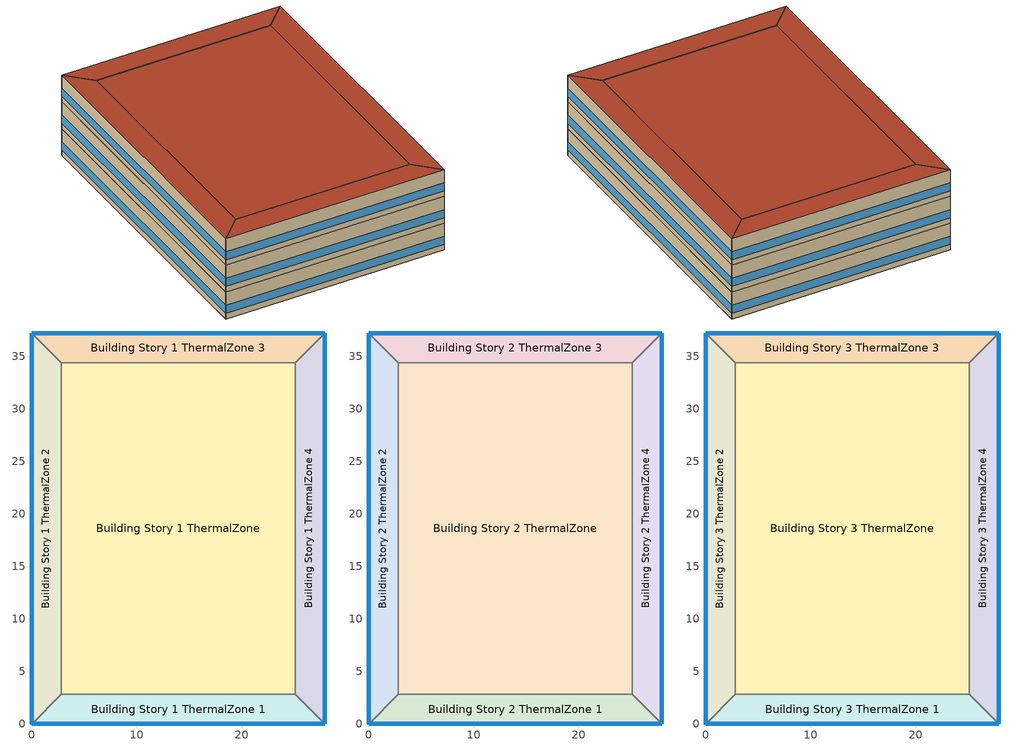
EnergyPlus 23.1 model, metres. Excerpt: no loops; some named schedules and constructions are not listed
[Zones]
Building Story 1 ThermalZone
 floor ground (Typical Insulated Carpeted 8in Slab Floor): 25.05,2.83 2.83,2.83 2.83,34.38 25.05,34.38 z0
 wall adiabatic (Typical Interior Wall): 2.83,2.83 25.05,2.83 25.05,34.38 2.83,34.38 2.83,2.83 z0:3.6
 ceiling adiabatic (Typical Interior Floor): 25.05,34.38 2.83,34.38 2.83,2.83 25.05,2.83 z3.6
Building Story 1 ThermalZone 1
 floor ground (Typical Insulated Carpeted 8in Slab Floor): 27.88,0 0,0 2.83,2.83 25.05,2.83 z0
 wall outside (Typical Insulated Steel Framed Exterior Wall R-20.41): 0,0 27.88,0 z0:3.6
 wall adiabatic (Typical Interior Wall): 27.88,0 25.05,2.83 2.83,2.83 0,0 z0:3.6
 window (U 0.48 SHGC 0.40 Dbl Ref-D Clr 6mm/13mm): 0.03,0 27.86,0 z0.76:1.84
 ceiling adiabatic (Typical Interior Ceiling): 25.05,2.83 2.83,2.83 0,0 27.88,0 z3.6
Building Story 1 ThermalZone 2
 floor ground (Typical Insulated Carpeted 8in Slab Floor): 0,0 0,37.21 2.83,34.38 2.83,2.83 z0
 wall outside (Typical Insulated Steel Framed Exterior Wall R-20.41): 0,37.21 0,0 z0:3.6
 wall adiabatic (Typical Interior Wall): 0,0 2.83,2.83 2.83,34.38 0,37.21 z0:3.6
 window (U 0.48 SHGC 0.40 Dbl Ref-D Clr 6mm/13mm): 0,37.18 0,0.03 z0.76:1.84
 ceiling adiabatic (Typical Interior Ceiling): 2.83,2.83 2.83,34.38 0,37.21 0,0 z3.6
Building Story 1 ThermalZone 3
 floor ground (Typical Insulated Carpeted 8in Slab Floor): 0,37.21 27.88,37.21 25.05,34.38 2.83,34.38 z0
 wall outside (Typical Insulated Steel Framed Exterior Wall R-20.41): 27.88,37.21 0,37.21 z0:3.6
 wall adiabatic (Typical Interior Wall): 0,37.21 2.83,34.38 25.05,34.38 27.88,37.21 z0:3.6
 window (U 0.48 SHGC 0.40 Dbl Ref-D Clr 6mm/13mm): 27.86,37.21 0.03,37.21 z0.76:1.84
 ceiling adiabatic (Typical Interior Ceiling): 2.83,34.38 25.05,34.38 27.88,37.21 0,37.21 z3.6
Building Story 1 ThermalZone 4
 floor ground (Typical Insulated Carpeted 8in Slab Floor): 27.88,37.21 27.88,0 25.05,2.83 25.05,34.38 z0
 wall outside (Typical Insulated Steel Framed Exterior Wall R-20.41): 27.88,0 27.88,37.21 z0:3.6
 wall adiabatic (Typical Interior Wall): 27.88,37.21 25.05,34.38 25.05,2.83 27.88,0 z0:3.6
 window (U 0.48 SHGC 0.40 Dbl Ref-D Clr 6mm/13mm): 27.88,0.03 27.88,37.18 z0.76:1.84
 ceiling adiabatic (Typical Interior Ceiling): 25.05,34.38 25.05,2.83 27.88,0 27.88,37.21 z3.6
Building Story 2 ThermalZone
 floor adiabatic (Typical Interior Floor): 25.05,2.83 2.83,2.83 2.83,34.38 25.05,34.38 z3.6
 wall adiabatic (Typical Interior Wall): 2.83,2.83 25.05,2.83 25.05,34.38 2.83,34.38 2.83,2.83 z3.6:7.2
 ceiling adiabatic (Typical Interior Ceiling): 25.05,34.38 2.83,34.38 2.83,2.83 25.05,2.83 z7.2
Building Story 2 ThermalZone 1
 floor adiabatic (Typical Interior Ceiling): 27.88,0 0,0 2.83,2.83 25.05,2.83 z3.6
 wall outside (Typical Insulated Steel Framed Exterior Wall R-20.41): 0,0 27.88,0 z3.6:7.2
 wall adiabatic (Typical Interior Wall): 27.88,0 25.05,2.83 2.83,2.83 0,0 z3.6:7.2
 window (U 0.48 SHGC 0.40 Dbl Ref-D Clr 6mm/13mm): 0.03,0 27.86,0 z4.36:5.44
 ceiling adiabatic (Typical Interior Ceiling): 25.05,2.83 2.83,2.83 0,0 27.88,0 z7.2
Building Story 2 ThermalZone 2
 floor adiabatic (Typical Interior Ceiling): 0,0 0,37.21 2.83,34.38 2.83,2.83 z3.6
 wall outside (Typical Insulated Steel Framed Exterior Wall R-20.41): 0,37.21 0,0 z3.6:7.2
 wall adiabatic (Typical Interior Wall): 0,0 2.83,2.83 2.83,34.38 0,37.21 z3.6:7.2
 window (U 0.48 SHGC 0.40 Dbl Ref-D Clr 6mm/13mm): 0,37.18 0,0.03 z4.36:5.44
 ceiling adiabatic (Typical Interior Ceiling): 2.83,2.83 2.83,34.38 0,37.21 0,0 z7.2
Building Story 2 ThermalZone 3
 floor adiabatic (Typical Interior Ceiling): 0,37.21 27.88,37.21 25.05,34.38 2.83,34.38 z3.6
 wall outside (Typical Insulated Steel Framed Exterior Wall R-20.41): 27.88,37.21 0,37.21 z3.6:7.2
 wall adiabatic (Typical Interior Wall): 0,37.21 2.83,34.38 25.05,34.38 27.88,37.21 z3.6:7.2
 window (U 0.48 SHGC 0.40 Dbl Ref-D Clr 6mm/13mm): 27.86,37.21 0.03,37.21 z4.36:5.44
 ceiling adiabatic (Typical Interior Ceiling): 2.83,34.38 25.05,34.38 27.88,37.21 0,37.21 z7.2
Building Story 2 ThermalZone 4
 floor adiabatic (Typical Interior Ceiling): 27.88,37.21 27.88,0 25.05,2.83 25.05,34.38 z3.6
 wall outside (Typical Insulated Steel Framed Exterior Wall R-20.41): 27.88,0 27.88,37.21 z3.6:7.2
 wall adiabatic (Typical Interior Wall): 27.88,37.21 25.05,34.38 25.05,2.83 27.88,0 z3.6:7.2
 window (U 0.48 SHGC 0.40 Dbl Ref-D Clr 6mm/13mm): 27.88,0.03 27.88,37.18 z4.36:5.44
 ceiling adiabatic (Typical Interior Ceiling): 25.05,34.38 25.05,2.83 27.88,0 27.88,37.21 z7.2
Building Story 3 ThermalZone
 floor adiabatic (Typical Interior Ceiling): 25.05,2.83 2.83,2.83 2.83,34.38 25.05,34.38 z7.2
 wall adiabatic (Typical Interior Wall): 2.83,2.83 25.05,2.83 25.05,34.38 2.83,34.38 2.83,2.83 z7.2:10.8
 roof outside (Typical IEAD Roof R-31.25): 25.05,34.38 2.83,34.38 2.83,2.83 25.05,2.83 z10.8
Building Story 3 ThermalZone 1
 floor adiabatic (Typical Interior Ceiling): 27.88,0 0,0 2.83,2.83 25.05,2.83 z7.2
 wall outside (Typical Insulated Steel Framed Exterior Wall R-20.41): 0,0 27.88,0 z7.2:10.8
 wall adiabatic (Typical Interior Wall): 27.88,0 25.05,2.83 2.83,2.83 0,0 z7.2:10.8
 window (U 0.48 SHGC 0.40 Dbl Ref-D Clr 6mm/13mm): 0.03,0 27.86,0 z7.96:9.04
 roof outside (Typical IEAD Roof R-31.25): 25.05,2.83 2.83,2.83 0,0 27.88,0 z10.8
Building Story 3 ThermalZone 2
 floor adiabatic (Typical Interior Ceiling): 0,0 0,37.21 2.83,34.38 2.83,2.83 z7.2
 wall outside (Typical Insulated Steel Framed Exterior Wall R-20.41): 0,37.21 0,0 z7.2:10.8
 wall adiabatic (Typical Interior Wall): 0,0 2.83,2.83 2.83,34.38 0,37.21 z7.2:10.8
 window (U 0.48 SHGC 0.40 Dbl Ref-D Clr 6mm/13mm): 0,37.18 0,0.03 z7.96:9.04
 roof outside (Typical IEAD Roof R-31.25): 2.83,2.83 2.83,34.38 0,37.21 0,0 z10.8
Building Story 3 ThermalZone 3
 floor adiabatic (Typical Interior Ceiling): 0,37.21 27.88,37.21 25.05,34.38 2.83,34.38 z7.2
 wall outside (Typical Insulated Steel Framed Exterior Wall R-20.41): 27.88,37.21 0,37.21 z7.2:10.8
 wall adiabatic (Typical Interior Wall): 0,37.21 2.83,34.38 25.05,34.38 27.88,37.21 z7.2:10.8
 window (U 0.48 SHGC 0.40 Dbl Ref-D Clr 6mm/13mm): 27.86,37.21 0.03,37.21 z7.96:9.04
 roof outside (Typical IEAD Roof R-31.25): 2.83,34.38 25.05,34.38 27.88,37.21 0,37.21 z10.8
Building Story 3 ThermalZone 4
 floor adiabatic (Typical Interior Ceiling): 27.88,37.21 27.88,0 25.05,2.83 25.05,34.38 z7.2
 wall outside (Typical Insulated Steel Framed Exterior Wall R-20.41): 27.88,0 27.88,37.21 z7.2:10.8
 wall adiabatic (Typical Interior Wall): 27.88,37.21 25.05,34.38 25.05,2.83 27.88,0 z7.2:10.8
 window (U 0.48 SHGC 0.40 Dbl Ref-D Clr 6mm/13mm): 27.88,0.03 27.88,37.18 z7.96:9.04
 roof outside (Typical IEAD Roof R-31.25): 25.05,34.38 25.05,2.83 27.88,0 27.88,37.21 z10.8
[Building]
bld_38: Terrain=City
[Site:Location]
Laramie General Brees Field_WY_USA: Latitude {deg}=41.3147; Longitude {deg}=-105.584; Time Zone {hr}=-7; Elevation {m}=2215
[Site:GroundTemperature:FCfactorMethod]
8.6, 2.8, -4.1, -8.8, -2.2, 0.3, 6.7, 10.1, 16.5, 20.6, 19.2, 14.7
[Site:WaterMainsTemperature]
Calculation Method=Correlation; Annual Average Outdoor Air Temperature {C}=8.96667; Maximum Difference In Monthly Average Outdoor Air Temperatures {deltaC}=26.2
[SizingPeriod:DesignDay] Day of Month=21; Dry-Bulb Temperature Range Modifier Type=DefaultMultipliers; Humidity Condition Type=Wetbulb; Barometric Pressure {Pa}=98769; Rain Indicator=No; Snow Indicator=No; Daylight Saving Time Indicator=No; Begin Environment Reset Mode=FullResetAtBeginEnvironment
Name | Month | Day Type | Maximum Dry-Bulb Temperature {C} | Daily Dry-Bulb Temperature Range {deltaC} | Wetbulb or DewPoint at Maximum Dry-Bulb {C} | Wind Speed {m/s} | Wind Direction {deg} | Solar Model Indicator | ASHRAE Clear Sky Optical Depth for Beam Irradiance (taub) | ASHRAE Clear Sky Optical Depth for Diffuse Irradiance (taud) | Sky Clearness
Buffalo Niagara Intl Ap Ann Clg .4% Condns DB=>MWB 1 | 7 | SummerDesignDay | 30.3 | 9.3 | 21.8 | 5.7 | 240 | ASHRAETau | 0.462 | 2.001
Buffalo Niagara Intl Ap Ann Clg .4% Condns WB=>MDB 1 | 7 | SummerDesignDay | 27.8 | 9.3 | 23.8 | 5.7 | 240 | ASHRAETau | 0.462 | 2.001
Buffalo Niagara Intl Ap Ann Htg 99.6% Condns DB 1 | 1 | WinterDesignDay | -16.3 | 0 | -16.3 | 5.1 | 270 | ASHRAEClearSky |  |  | 0
[Material] Thermal Absorptance=0.9; Solar Absorptance=0.7
Name | Roughness | Thickness {m} | Conductivity {W/m-K} | Density {kg/m3} | Specific Heat {J/kg-K} | Visible Absorptance
100mm Normalweight concrete floor | MediumRough | 0.1016 | 2.31045 | 2322 | 832.557 | 0.7
25mm Stucco | Smooth | 0.0254 | 0.72 | 1856 | 840 | 0.7
5/8 in. Gypsum Board | MediumSmooth | 0.0159 | 0.16 | 800 | 1090 | 0.7
8 in. Normalweight Concrete Floor | MediumRough | 0.2032 | 2.31 | 2322 | 832 | 0.7
G01 13mm gypsum board | Smooth | 0.0127 | 0.160031 | 800.001 | 1090.73 | 0.5
Metal Roof Surface | Smooth | 0.0008 | 45.28 | 7824 | 500 | 0.7
Roof Membrane | VeryRough | 0.0095 | 0.16 | 1121.29 | 1460 | 0.7
[Material:NoMass] Roughness=Smooth; Thermal Absorptance=0.9; Solar Absorptance=0.7
Name | Thermal Resistance {m2-K/W} | Visible Absorptance
CP02 CARPET PAD; Typical Carpet Pad | 0.21648 | 0.8
Typical Insulation R-18.23 | 3.21036 | 0.7
Typical Insulation R-30.13 | 5.30668 | 0.7
[WindowMaterial:Gas]
AIR 13MM: Gas Type=Air; Thickness {m}=0.0127
[WindowMaterial:Glazing] Optical Data Type=SpectralAverage; Thickness {m}=0.006; Infrared Transmittance at Normal Incidence=0; Front Side Infrared Hemispherical Emissivity=0.84; Conductivity {W/m-K}=0.9; Dirt Correction Factor for Solar and Visible Transmittance=1; Solar Diffusing=No
Name | Solar Transmittance at Normal Incidence | Front Side Solar Reflectance at Normal Incidence | Back Side Solar Reflectance at Normal Incidence | Visible Transmittance at Normal Incidence | Front Side Visible Reflectance at Normal Incidence | Back Side Visible Reflectance at Normal Incidence | Back Side Infrared Hemispherical Emissivity
CLEAR 6MM | 0.775 | 0.071 | 0.071 | 0.881 | 0.08 | 0.08 | 0.84
REF D CLEAR 6MM | 0.429 | 0.308 | 0.379 | 0.334 | 0.453 | 0.505 | 0.82
[Construction]
Typical IEAD Roof R-31.25: Roof Membrane, Typical Insulation R-30.13, Metal Roof Surface
Typical Insulated Carpeted 8in Slab Floor: 8 in. Normalweight Concrete Floor, Typical Carpet Pad
Typical Insulated Steel Framed Exterior Wall R-20.41: 25mm Stucco, 5/8 in. Gypsum Board, Typical Insulation R-18.23, 5/8 in. Gypsum Board
Typical Interior Ceiling: CP02 CARPET PAD, 100mm Normalweight concrete floor
Typical Interior Floor: 100mm Normalweight concrete floor, CP02 CARPET PAD
Typical Interior Wall: G01 13mm gypsum board, G01 13mm gypsum board
U 0.48 SHGC 0.40 Dbl Ref-D Clr 6mm/13mm: REF D CLEAR 6MM, AIR 13MM, CLEAR 6MM
[SurfaceProperty:SurroundingSurfaces] Surrounding Surface 1=SurroundingSurface1; Surrounding Surface 1 View Factor=0.5
Name | Surrounding Surface 1 Temperature Schedule
SrdSurfs:Surface 56 | Srf-Surface 56-Tmp
SrdSurfs:Surface 44 | Srf-Surface 44-Tmp
SrdSurfs:Surface 50 | Srf-Surface 50-Tmp
SrdSurfs:Surface 38 | Srf-Surface 38-Tmp
[SurfaceProperty:LocalEnvironment]
Name | Exterior Surface | Surrounding Surfaces Object
LocEnv:Surface 44 | Surface 44 | SrdSurfs:Surface 56
LocEnv:Surface 56 | Surface 56 | SrdSurfs:Surface 44
LocEnv:Surface 50 | Surface 50 | SrdSurfs:Surface 38
LocEnv:Surface 38 | Surface 38 | SrdSurfs:Surface 50
[Zone] Part of Total Floor Area=Yes
Name | Multiplier
Building Story 1 ThermalZone; Building Story 1 ThermalZone 1; Building Story 1 ThermalZone 2; Building Story 1 ThermalZone 3; Building Story 1 ThermalZone 4; Building Story 3 ThermalZone; Building Story 3 ThermalZone 1; Building Story 3 ThermalZone 2; Building Story 3 ThermalZone 3; Building Story 3 ThermalZone 4 | 1
Building Story 2 ThermalZone; Building Story 2 ThermalZone 1; Building Story 2 ThermalZone 2; Building Story 2 ThermalZone 3; Building Story 2 ThermalZone 4 | 28
[Space]
Name | Zone | Space Type
Building Story 1 Space | Building Story 1 ThermalZone | Story Ground Blended Space Type
Building Story 1 Space 1 | Building Story 1 ThermalZone 1 | Story Ground Blended Space Type
Building Story 1 Space 2 | Building Story 1 ThermalZone 2 | Story Ground Blended Space Type
Building Story 1 Space 3 | Building Story 1 ThermalZone 3 | Story Ground Blended Space Type
Building Story 1 Space 4 | Building Story 1 ThermalZone 4 | Story Ground Blended Space Type
Building Story 2 Space | Building Story 2 ThermalZone | Story Mid Blended Space Type
Building Story 2 Space 1 | Building Story 2 ThermalZone 1 | Story Mid Blended Space Type
Building Story 2 Space 2 | Building Story 2 ThermalZone 2 | Story Mid Blended Space Type
Building Story 2 Space 3 | Building Story 2 ThermalZone 3 | Story Mid Blended Space Type
Building Story 2 Space 4 | Building Story 2 ThermalZone 4 | Story Mid Blended Space Type
Building Story 3 Space | Building Story 3 ThermalZone | Story Top Blended Space Type
Building Story 3 Space 1 | Building Story 3 ThermalZone 1 | Story Top Blended Space Type
Building Story 3 Space 2 | Building Story 3 ThermalZone 2 | Story Top Blended Space Type
Building Story 3 Space 3 | Building Story 3 ThermalZone 3 | Story Top Blended Space Type
Building Story 3 Space 4 | Building Story 3 ThermalZone 4 | Story Top Blended Space Type
[InternalMass]
Name | Construction | Zone or ZoneList | Space or SpaceList | Surface Area {m2}
Building Story 1 Space Office OfficeLarge Data Center A  - Story Ground Mass; Building Story 1 Space Office OfficeLarge Data Center C  - Story Ground Mass | InteriorFurnishings 1 | Building Story 1 ThermalZone | Building Story 1 Space | 2.97135
Building Story 1 Space 1 Office OfficeLarge Data Center A  - Story Ground Mass; Building Story 1 Space 1 Office OfficeLarge Data Center C  - Story Ground Mass | InteriorFurnishings 1 | Building Story 1 ThermalZone 1 | Building Story 1 Space 1 | 0.300294
Building Story 1 Space 2 Office OfficeLarge Data Center A  - Story Ground Mass; Building Story 1 Space 2 Office OfficeLarge Data Center C  - Story Ground Mass | InteriorFurnishings 1 | Building Story 1 ThermalZone 2 | Building Story 1 Space 2 | 0.41202
Building Story 1 Space 3 Office OfficeLarge Data Center A  - Story Ground Mass; Building Story 1 Space 3 Office OfficeLarge Data Center C  - Story Ground Mass | InteriorFurnishings 1 | Building Story 1 ThermalZone 3 | Building Story 1 Space 3 | 0.300293
Building Story 1 Space 4 Office OfficeLarge Data Center A  - Story Ground Mass; Building Story 1 Space 4 Office OfficeLarge Data Center C  - Story Ground Mass | InteriorFurnishings 1 | Building Story 1 ThermalZone 4 | Building Story 1 Space 4 | 0.41202
Building Story 1 Space Office OfficeLarge Data Center B  - Story Ground Mass | InteriorFurnishings 1 | Building Story 1 ThermalZone | Building Story 1 Space | 9.87646
Building Story 1 Space 1 Office OfficeLarge Data Center B  - Story Ground Mass | InteriorFurnishings 1 | Building Story 1 ThermalZone 1 | Building Story 1 Space 1 | 0.998146
Building Story 1 Space 2 Office OfficeLarge Data Center B  - Story Ground Mass | InteriorFurnishings 1 | Building Story 1 ThermalZone 2 | Building Story 1 Space 2 | 1.36951
Building Story 1 Space 3 Office OfficeLarge Data Center B  - Story Ground Mass | InteriorFurnishings 1 | Building Story 1 ThermalZone 3 | Building Story 1 Space 3 | 0.998142
Building Story 1 Space 4 Office OfficeLarge Data Center B  - Story Ground Mass | InteriorFurnishings 1 | Building Story 1 ThermalZone 4 | Building Story 1 Space 4 | 1.36951
Building Story 1 Space Office OfficeLarge Main Data Center A  - Story Ground Mass; Building Story 1 Space Office OfficeLarge Main Data Center C  - Story Ground Mass | InteriorFurnishings 1 | Building Story 1 ThermalZone | Building Story 1 Space | 5.34211
Building Story 1 Space 1 Office OfficeLarge Main Data Center A  - Story Ground Mass; Building Story 1 Space 1 Office OfficeLarge Main Data Center C  - Story Ground Mass | InteriorFurnishings 1 | Building Story 1 ThermalZone 1 | Building Story 1 Space 1 | 0.539891
Building Story 1 Space 2 Office OfficeLarge Main Data Center A  - Story Ground Mass; Building Story 1 Space 2 Office OfficeLarge Main Data Center C  - Story Ground Mass | InteriorFurnishings 1 | Building Story 1 ThermalZone 2 | Building Story 1 Space 2 | 0.74076
Building Story 1 Space 3 Office OfficeLarge Main Data Center A  - Story Ground Mass; Building Story 1 Space 3 Office OfficeLarge Main Data Center C  - Story Ground Mass | InteriorFurnishings 1 | Building Story 1 ThermalZone 3 | Building Story 1 Space 3 | 0.539889
Building Story 1 Space 4 Office OfficeLarge Main Data Center A  - Story Ground Mass; Building Story 1 Space 4 Office OfficeLarge Main Data Center C  - Story Ground Mass | InteriorFurnishings 1 | Building Story 1 ThermalZone 4 | Building Story 1 Space 4 | 0.74076
Building Story 1 Space Office OfficeLarge Main Data Center B  - Story Ground Mass | InteriorFurnishings 1 | Building Story 1 ThermalZone | Building Story 1 Space | 17.7566
Building Story 1 Space 1 Office OfficeLarge Main Data Center B  - Story Ground Mass | InteriorFurnishings 1 | Building Story 1 ThermalZone 1 | Building Story 1 Space 1 | 1.79454
Building Story 1 Space 2 Office OfficeLarge Main Data Center B  - Story Ground Mass | InteriorFurnishings 1 | Building Story 1 ThermalZone 2 | Building Story 1 Space 2 | 2.46221
Building Story 1 Space 3 Office OfficeLarge Main Data Center B  - Story Ground Mass | InteriorFurnishings 1 | Building Story 1 ThermalZone 3 | Building Story 1 Space 3 | 1.79453
Building Story 1 Space 4 Office OfficeLarge Main Data Center B  - Story Ground Mass | InteriorFurnishings 1 | Building Story 1 ThermalZone 4 | Building Story 1 Space 4 | 2.46221
Building Story 1 Space SecondarySchool Auditorium A  - Story Ground Mass; Building Story 1 Space SecondarySchool Auditorium C  - Story Ground Mass | InteriorFurnishings 1 | Building Story 1 ThermalZone | Building Story 1 Space | 23.8973
Building Story 1 Space 1 SecondarySchool Auditorium A  - Story Ground Mass; Building Story 1 Space 1 SecondarySchool Auditorium C  - Story Ground Mass | InteriorFurnishings 1 | Building Story 1 ThermalZone 1 | Building Story 1 Space 1 | 2.41513
Building Story 1 Space 2 SecondarySchool Auditorium A  - Story Ground Mass; Building Story 1 Space 2 SecondarySchool Auditorium C  - Story Ground Mass | InteriorFurnishings 1 | Building Story 1 ThermalZone 2 | Building Story 1 Space 2 | 3.3137
Building Story 1 Space 3 SecondarySchool Auditorium A  - Story Ground Mass; Building Story 1 Space 3 SecondarySchool Auditorium C  - Story Ground Mass | InteriorFurnishings 1 | Building Story 1 ThermalZone 3 | Building Story 1 Space 3 | 2.41512
Building Story 1 Space 4 SecondarySchool Auditorium A  - Story Ground Mass; Building Story 1 Space 4 SecondarySchool Auditorium C  - Story Ground Mass | InteriorFurnishings 1 | Building Story 1 ThermalZone 4 | Building Story 1 Space 4 | 3.3137
Building Story 1 Space SecondarySchool Auditorium B  - Story Ground Mass | InteriorFurnishings 1 | Building Story 1 ThermalZone | Building Story 1 Space | 79.4319
Building Story 1 Space 1 SecondarySchool Auditorium B  - Story Ground Mass | InteriorFurnishings 1 | Building Story 1 ThermalZone 1 | Building Story 1 Space 1 | 8.02764
Building Story 1 Space 2 SecondarySchool Auditorium B  - Story Ground Mass | InteriorFurnishings 1 | Building Story 1 ThermalZone 2 | Building Story 1 Space 2 | 11.0144
Building Story 1 Space 3 SecondarySchool Auditorium B  - Story Ground Mass | InteriorFurnishings 1 | Building Story 1 ThermalZone 3 | Building Story 1 Space 3 | 8.02761
Building Story 1 Space 4 SecondarySchool Auditorium B  - Story Ground Mass | InteriorFurnishings 1 | Building Story 1 ThermalZone 4 | Building Story 1 Space 4 | 11.0144
Building Story 1 Space SecondarySchool Cafeteria A  - Story Ground Mass; Building Story 1 Space SecondarySchool Cafeteria C  - Story Ground Mass | InteriorFurnishings 1 | Building Story 1 ThermalZone | Building Story 1 Space | 15.1255
Building Story 1 Space 1 SecondarySchool Cafeteria A  - Story Ground Mass; Building Story 1 Space 1 SecondarySchool Cafeteria C  - Story Ground Mass | InteriorFurnishings 1 | Building Story 1 ThermalZone 1 | Building Story 1 Space 1 | 1.52863
Building Story 1 Space 2 SecondarySchool Cafeteria A  - Story Ground Mass; Building Story 1 Space 2 SecondarySchool Cafeteria C  - Story Ground Mass | InteriorFurnishings 1 | Building Story 1 ThermalZone 2 | Building Story 1 Space 2 | 2.09736
Building Story 1 Space 3 SecondarySchool Cafeteria A  - Story Ground Mass; Building Story 1 Space 3 SecondarySchool Cafeteria C  - Story Ground Mass | InteriorFurnishings 1 | Building Story 1 ThermalZone 3 | Building Story 1 Space 3 | 1.52862
Building Story 1 Space 4 SecondarySchool Cafeteria A  - Story Ground Mass; Building Story 1 Space 4 SecondarySchool Cafeteria C  - Story Ground Mass | InteriorFurnishings 1 | Building Story 1 ThermalZone 4 | Building Story 1 Space 4 | 2.09736
Building Story 1 Space SecondarySchool Cafeteria B  - Story Ground Mass | InteriorFurnishings 1 | Building Story 1 ThermalZone | Building Story 1 Space | 50.2754
Building Story 1 Space 1 SecondarySchool Cafeteria B  - Story Ground Mass | InteriorFurnishings 1 | Building Story 1 ThermalZone 1 | Building Story 1 Space 1 | 5.08099
Building Story 1 Space 2 SecondarySchool Cafeteria B  - Story Ground Mass | InteriorFurnishings 1 | Building Story 1 ThermalZone 2 | Building Story 1 Space 2 | 6.97139
Building Story 1 Space 3 SecondarySchool Cafeteria B  - Story Ground Mass | InteriorFurnishings 1 | Building Story 1 ThermalZone 3 | Building Story 1 Space 3 | 5.08097
Building Story 1 Space 4 SecondarySchool Cafeteria B  - Story Ground Mass | InteriorFurnishings 1 | Building Story 1 ThermalZone 4 | Building Story 1 Space 4 | 6.97139
Building Story 1 Space SecondarySchool Classroom A  - Story Ground Mass; Building Story 1 Space SecondarySchool Classroom C  - Story Ground Mass | InteriorFurnishings 1 | Building Story 1 ThermalZone | Building Story 1 Space | 41.8412
Building Story 1 Space 1 SecondarySchool Classroom A  - Story Ground Mass; Building Story 1 Space 1 SecondarySchool Classroom C  - Story Ground Mass | InteriorFurnishings 1 | Building Story 1 ThermalZone 1 | Building Story 1 Space 1 | 4.2286
Building Story 1 Space 2 SecondarySchool Classroom A  - Story Ground Mass; Building Story 1 Space 2 SecondarySchool Classroom C  - Story Ground Mass | InteriorFurnishings 1 | Building Story 1 ThermalZone 2 | Building Story 1 Space 2 | 5.80187
Building Story 1 Space 3 SecondarySchool Classroom A  - Story Ground Mass; Building Story 1 Space 3 SecondarySchool Classroom C  - Story Ground Mass | InteriorFurnishings 1 | Building Story 1 ThermalZone 3 | Building Story 1 Space 3 | 4.22858
Building Story 1 Space 4 SecondarySchool Classroom A  - Story Ground Mass; Building Story 1 Space 4 SecondarySchool Classroom C  - Story Ground Mass | InteriorFurnishings 1 | Building Story 1 ThermalZone 4 | Building Story 1 Space 4 | 5.80187
Building Story 1 Space SecondarySchool ComputerRoom A  - Story Ground Mass; Building Story 1 Space SecondarySchool ComputerRoom C  - Story Ground Mass | InteriorFurnishings 1 | Building Story 1 ThermalZone | Building Story 1 Space | 23.0912
Building Story 1 Space 1 SecondarySchool ComputerRoom A  - Story Ground Mass; Building Story 1 Space 1 SecondarySchool ComputerRoom C  - Story Ground Mass | InteriorFurnishings 1 | Building Story 1 ThermalZone 1 | Building Story 1 Space 1 | 2.33367
Building Story 1 Space 2 SecondarySchool ComputerRoom A  - Story Ground Mass; Building Story 1 Space 2 SecondarySchool ComputerRoom C  - Story Ground Mass | InteriorFurnishings 1 | Building Story 1 ThermalZone 2 | Building Story 1 Space 2 | 3.20192
Building Story 1 Space 3 SecondarySchool ComputerRoom A  - Story Ground Mass; Building Story 1 Space 3 SecondarySchool ComputerRoom C  - Story Ground Mass | InteriorFurnishings 1 | Building Story 1 ThermalZone 3 | Building Story 1 Space 3 | 2.33366
Building Story 1 Space 4 SecondarySchool ComputerRoom A  - Story Ground Mass; Building Story 1 Space 4 SecondarySchool ComputerRoom C  - Story Ground Mass | InteriorFurnishings 1 | Building Story 1 ThermalZone 4 | Building Story 1 Space 4 | 3.20192
Building Story 1 Space SecondarySchool ComputerRoom B  - Story Ground Mass | InteriorFurnishings 1 | Building Story 1 ThermalZone | Building Story 1 Space | 76.7527
Building Story 1 Space 1 SecondarySchool ComputerRoom B  - Story Ground Mass | InteriorFurnishings 1 | Building Story 1 ThermalZone 1 | Building Story 1 Space 1 | 7.75687
Building Story 1 Space 2 SecondarySchool ComputerRoom B  - Story Ground Mass | InteriorFurnishings 1 | Building Story 1 ThermalZone 2 | Building Story 1 Space 2 | 10.6429
Building Story 1 Space 3 SecondarySchool ComputerRoom B  - Story Ground Mass | InteriorFurnishings 1 | Building Story 1 ThermalZone 3 | Building Story 1 Space 3 | 7.75684
Building Story 1 Space 4 SecondarySchool ComputerRoom B  - Story Ground Mass | InteriorFurnishings 1 | Building Story 1 ThermalZone 4 | Building Story 1 Space 4 | 10.6429
Building Story 1 Space SecondarySchool Corridor B  - Story Ground Mass | InteriorFurnishings 1 | Building Story 1 ThermalZone | Building Story 1 Space | 58.9987
Building Story 1 Space 1 SecondarySchool Corridor B  - Story Ground Mass | InteriorFurnishings 1 | Building Story 1 ThermalZone 1 | Building Story 1 Space 1 | 5.96259
Building Story 1 Space 2 SecondarySchool Corridor B  - Story Ground Mass | InteriorFurnishings 1 | Building Story 1 ThermalZone 2 | Building Story 1 Space 2 | 8.181
Building Story 1 Space 3 SecondarySchool Corridor B  - Story Ground Mass | InteriorFurnishings 1 | Building Story 1 ThermalZone 3 | Building Story 1 Space 3 | 5.96257
Building Story 1 Space 4 SecondarySchool Corridor B  - Story Ground Mass | InteriorFurnishings 1 | Building Story 1 ThermalZone 4 | Building Story 1 Space 4 | 8.181
Building Story 1 Space SecondarySchool Gym A  - Story Ground Mass; Building Story 1 Space SecondarySchool Gym C  - Story Ground Mass | InteriorFurnishings 1 | Building Story 1 ThermalZone | Building Story 1 Space | 45.0598
Building Story 1 Space 1 SecondarySchool Gym A  - Story Ground Mass; Building Story 1 Space 1 SecondarySchool Gym C  - Story Ground Mass | InteriorFurnishings 1 | Building Story 1 ThermalZone 1 | Building Story 1 Space 1 | 4.55389
Building Story 1 Space 2 SecondarySchool Gym A  - Story Ground Mass; Building Story 1 Space 2 SecondarySchool Gym C  - Story Ground Mass | InteriorFurnishings 1 | Building Story 1 ThermalZone 2 | Building Story 1 Space 2 | 6.24818
Building Story 1 Space 3 SecondarySchool Gym A  - Story Ground Mass; Building Story 1 Space 3 SecondarySchool Gym C  - Story Ground Mass | InteriorFurnishings 1 | Building Story 1 ThermalZone 3 | Building Story 1 Space 3 | 4.55387
Building Story 1 Space 4 SecondarySchool Gym A  - Story Ground Mass; Building Story 1 Space 4 SecondarySchool Gym C  - Story Ground Mass | InteriorFurnishings 1 | Building Story 1 ThermalZone 4 | Building Story 1 Space 4 | 6.24818
Building Story 1 Space SecondarySchool Gym A end_a - Story Ground Mass; Building Story 1 Space SecondarySchool Gym C end_a - Story Ground Mass | InteriorFurnishings 1 | Building Story 1 ThermalZone | Building Story 1 Space | 32.9856
Building Story 1 Space 1 SecondarySchool Gym A end_a - Story Ground Mass; Building Story 1 Space 1 SecondarySchool Gym C end_a - Story Ground Mass | InteriorFurnishings 1 | Building Story 1 ThermalZone 1 | Building Story 1 Space 1 | 3.33363
Building Story 1 Space 2 SecondarySchool Gym A end_a - Story Ground Mass; Building Story 1 Space 2 SecondarySchool Gym C end_a - Story Ground Mass | InteriorFurnishings 1 | Building Story 1 ThermalZone 2 | Building Story 1 Space 2 | 4.57393
Building Story 1 Space 3 SecondarySchool Gym A end_a - Story Ground Mass; Building Story 1 Space 3 SecondarySchool Gym C end_a - Story Ground Mass | InteriorFurnishings 1 | Building Story 1 ThermalZone 3 | Building Story 1 Space 3 | 3.33362
Building Story 1 Space 4 SecondarySchool Gym A end_a - Story Ground Mass; Building Story 1 Space 4 SecondarySchool Gym C end_a - Story Ground Mass | InteriorFurnishings 1 | Building Story 1 ThermalZone 4 | Building Story 1 Space 4 | 4.57393
Building Story 1 Space SecondarySchool Gym B  - Story Ground Mass | InteriorFurnishings 1 | Building Story 1 ThermalZone | Building Story 1 Space | 149.774
Building Story 1 Space 1 SecondarySchool Gym B  - Story Ground Mass | InteriorFurnishings 1 | Building Story 1 ThermalZone 1 | Building Story 1 Space 1 | 15.1366
Building Story 1 Space 2 SecondarySchool Gym B  - Story Ground Mass | InteriorFurnishings 1 | Building Story 1 ThermalZone 2 | Building Story 1 Space 2 | 20.7683
Building Story 1 Space 3 SecondarySchool Gym B  - Story Ground Mass | InteriorFurnishings 1 | Building Story 1 ThermalZone 3 | Building Story 1 Space 3 | 15.1366
Building Story 1 Space 4 SecondarySchool Gym B  - Story Ground Mass | InteriorFurnishings 1 | Building Story 1 ThermalZone 4 | Building Story 1 Space 4 | 20.7683
Building Story 1 Space SecondarySchool Gym B end_a - Story Ground Mass | InteriorFurnishings 1 | Building Story 1 ThermalZone | Building Story 1 Space | 109.641
Building Story 1 Space 1 SecondarySchool Gym B end_a - Story Ground Mass | InteriorFurnishings 1 | Building Story 1 ThermalZone 1 | Building Story 1 Space 1 | 11.0806
Building Story 1 Space 2 SecondarySchool Gym B end_a - Story Ground Mass | InteriorFurnishings 1 | Building Story 1 ThermalZone 2 | Building Story 1 Space 2 | 15.2032
Building Story 1 Space 3 SecondarySchool Gym B end_a - Story Ground Mass | InteriorFurnishings 1 | Building Story 1 ThermalZone 3 | Building Story 1 Space 3 | 11.0806
Building Story 1 Space 4 SecondarySchool Gym B end_a - Story Ground Mass | InteriorFurnishings 1 | Building Story 1 ThermalZone 4 | Building Story 1 Space 4 | 15.2032
Building Story 1 Space SecondarySchool Kitchen A  - Story Ground Mass; Building Story 1 Space SecondarySchool Kitchen C  - Story Ground Mass | InteriorFurnishings 1 | Building Story 1 ThermalZone | Building Story 1 Space | 5.21567
Building Story 1 Space 1 SecondarySchool Kitchen A  - Story Ground Mass; Building Story 1 Space 1 SecondarySchool Kitchen C  - Story Ground Mass | InteriorFurnishings 1 | Building Story 1 ThermalZone 1 | Building Story 1 Space 1 | 0.527112
Building Story 1 Space 2 SecondarySchool Kitchen A  - Story Ground Mass; Building Story 1 Space 2 SecondarySchool Kitchen C  - Story Ground Mass | InteriorFurnishings 1 | Building Story 1 ThermalZone 2 | Building Story 1 Space 2 | 0.723227
Building Story 1 Space 3 SecondarySchool Kitchen A  - Story Ground Mass; Building Story 1 Space 3 SecondarySchool Kitchen C  - Story Ground Mass | InteriorFurnishings 1 | Building Story 1 ThermalZone 3 | Building Story 1 Space 3 | 0.52711
Building Story 1 Space 4 SecondarySchool Kitchen A  - Story Ground Mass; Building Story 1 Space 4 SecondarySchool Kitchen C  - Story Ground Mass | InteriorFurnishings 1 | Building Story 1 ThermalZone 4 | Building Story 1 Space 4 | 0.723227
Building Story 1 Space SecondarySchool Kitchen B  - Story Ground Mass | InteriorFurnishings 1 | Building Story 1 ThermalZone | Building Story 1 Space | 17.3363
Building Story 1 Space 1 SecondarySchool Kitchen B  - Story Ground Mass | InteriorFurnishings 1 | Building Story 1 ThermalZone 1 | Building Story 1 Space 1 | 1.75206
Building Story 1 Space 2 SecondarySchool Kitchen B  - Story Ground Mass | InteriorFurnishings 1 | Building Story 1 ThermalZone 2 | Building Story 1 Space 2 | 2.40393
Building Story 1 Space 3 SecondarySchool Kitchen B  - Story Ground Mass | InteriorFurnishings 1 | Building Story 1 ThermalZone 3 | Building Story 1 Space 3 | 1.75206
Building Story 1 Space 4 SecondarySchool Kitchen B  - Story Ground Mass | InteriorFurnishings 1 | Building Story 1 ThermalZone 4 | Building Story 1 Space 4 | 2.40393
Building Story 1 Space SecondarySchool Library A  - Story Ground Mass; Building Story 1 Space SecondarySchool Library C  - Story Ground Mass | InteriorFurnishings 1 | Building Story 1 ThermalZone | Building Story 1 Space | 20.3411
Building Story 1 Space 1 SecondarySchool Library A  - Story Ground Mass; Building Story 1 Space 1 SecondarySchool Library C  - Story Ground Mass | InteriorFurnishings 1 | Building Story 1 ThermalZone 1 | Building Story 1 Space 1 | 2.05574
Building Story 1 Space 2 SecondarySchool Library A  - Story Ground Mass; Building Story 1 Space 2 SecondarySchool Library C  - Story Ground Mass | InteriorFurnishings 1 | Building Story 1 ThermalZone 2 | Building Story 1 Space 2 | 2.82059
Building Story 1 Space 3 SecondarySchool Library A  - Story Ground Mass; Building Story 1 Space 3 SecondarySchool Library C  - Story Ground Mass | InteriorFurnishings 1 | Building Story 1 ThermalZone 3 | Building Story 1 Space 3 | 2.05573
Building Story 1 Space 4 SecondarySchool Library A  - Story Ground Mass; Building Story 1 Space 4 SecondarySchool Library C  - Story Ground Mass | InteriorFurnishings 1 | Building Story 1 ThermalZone 4 | Building Story 1 Space 4 | 2.82059
Building Story 1 Space SecondarySchool Library B  - Story Ground Mass | InteriorFurnishings 1 | Building Story 1 ThermalZone | Building Story 1 Space | 67.6117
Building Story 1 Space 1 SecondarySchool Library B  - Story Ground Mass | InteriorFurnishings 1 | Building Story 1 ThermalZone 1 | Building Story 1 Space 1 | 6.83305
Building Story 1 Space 2 SecondarySchool Library B  - Story Ground Mass | InteriorFurnishings 1 | Building Story 1 ThermalZone 2 | Building Story 1 Space 2 | 9.37532
Building Story 1 Space 3 SecondarySchool Library B  - Story Ground Mass | InteriorFurnishings 1 | Building Story 1 ThermalZone 3 | Building Story 1 Space 3 | 6.83303
Building Story 1 Space 4 SecondarySchool Library B  - Story Ground Mass | InteriorFurnishings 1 | Building Story 1 ThermalZone 4 | Building Story 1 Space 4 | 9.37532
Building Story 1 Space SecondarySchool Lobby A  - Story Ground Mass; Building Story 1 Space SecondarySchool Lobby C  - Story Ground Mass; Building Story 1 Space SecondarySchool Restroom A  - Story Ground Mass; Building Story 1 Space SecondarySchool Restroom C  - Story Ground Mass | InteriorFurnishings 1 | Building Story 1 ThermalZone | Building Story 1 Space | 10.1469
Building Story 1 Space 1 SecondarySchool Lobby A  - Story Ground Mass; Building Story 1 Space 1 SecondarySchool Lobby C  - Story Ground Mass; Building Story 1 Space 1 SecondarySchool Restroom A  - Story Ground Mass; Building Story 1 Space 1 SecondarySchool Restroom C  - Story Ground Mass | InteriorFurnishings 1 | Building Story 1 ThermalZone 1 | Building Story 1 Space 1 | 1.02547
Building Story 1 Space 2 SecondarySchool Lobby A  - Story Ground Mass; Building Story 1 Space 2 SecondarySchool Lobby C  - Story Ground Mass; Building Story 1 Space 2 SecondarySchool Restroom A  - Story Ground Mass; Building Story 1 Space 2 SecondarySchool Restroom C  - Story Ground Mass | InteriorFurnishings 1 | Building Story 1 ThermalZone 2 | Building Story 1 Space 2 | 1.40701
Building Story 1 Space 3 SecondarySchool Lobby A  - Story Ground Mass; Building Story 1 Space 3 SecondarySchool Lobby C  - Story Ground Mass; Building Story 1 Space 3 SecondarySchool Restroom A  - Story Ground Mass; Building Story 1 Space 3 SecondarySchool Restroom C  - Story Ground Mass | InteriorFurnishings 1 | Building Story 1 ThermalZone 3 | Building Story 1 Space 3 | 1.02547
Building Story 1 Space 4 SecondarySchool Lobby A  - Story Ground Mass; Building Story 1 Space 4 SecondarySchool Lobby C  - Story Ground Mass; Building Story 1 Space 4 SecondarySchool Restroom A  - Story Ground Mass; Building Story 1 Space 4 SecondarySchool Restroom C  - Story Ground Mass | InteriorFurnishings 1 | Building Story 1 ThermalZone 4 | Building Story 1 Space 4 | 1.40701
Building Story 1 Space SecondarySchool Lobby B  - Story Ground Mass; Building Story 1 Space SecondarySchool Restroom B  - Story Ground Mass | InteriorFurnishings 1 | Building Story 1 ThermalZone | Building Story 1 Space | 33.727
Building Story 1 Space 1 SecondarySchool Lobby B  - Story Ground Mass; Building Story 1 Space 1 SecondarySchool Restroom B  - Story Ground Mass | InteriorFurnishings 1 | Building Story 1 ThermalZone 1 | Building Story 1 Space 1 | 3.40856
Building Story 1 Space 2 SecondarySchool Lobby B  - Story Ground Mass; Building Story 1 Space 2 SecondarySchool Restroom B  - Story Ground Mass | InteriorFurnishings 1 | Building Story 1 ThermalZone 2 | Building Story 1 Space 2 | 4.67674
Building Story 1 Space 3 SecondarySchool Lobby B  - Story Ground Mass; Building Story 1 Space 3 SecondarySchool Restroom B  - Story Ground Mass | InteriorFurnishings 1 | Building Story 1 ThermalZone 3 | Building Story 1 Space 3 | 3.40855
Building Story 1 Space 4 SecondarySchool Lobby B  - Story Ground Mass; Building Story 1 Space 4 SecondarySchool Restroom B  - Story Ground Mass | InteriorFurnishings 1 | Building Story 1 ThermalZone 4 | Building Story 1 Space 4 | 4.67674
Building Story 1 Space SecondarySchool Mechanical A  - Story Ground Mass; Building Story 1 Space SecondarySchool Mechanical C  - Story Ground Mass | InteriorFurnishings 1 | Building Story 1 ThermalZone | Building Story 1 Space | 16.5479
Building Story 1 Space 1 SecondarySchool Mechanical A  - Story Ground Mass; Building Story 1 Space 1 SecondarySchool Mechanical C  - Story Ground Mass | InteriorFurnishings 1 | Building Story 1 ThermalZone 1 | Building Story 1 Space 1 | 1.67238
Building Story 1 Space 2 SecondarySchool Mechanical A  - Story Ground Mass; Building Story 1 Space 2 SecondarySchool Mechanical C  - Story Ground Mass | InteriorFurnishings 1 | Building Story 1 ThermalZone 2 | Building Story 1 Space 2 | 2.2946
Building Story 1 Space 3 SecondarySchool Mechanical A  - Story Ground Mass; Building Story 1 Space 3 SecondarySchool Mechanical C  - Story Ground Mass | InteriorFurnishings 1 | Building Story 1 ThermalZone 3 | Building Story 1 Space 3 | 1.67238
Building Story 1 Space 4 SecondarySchool Mechanical A  - Story Ground Mass; Building Story 1 Space 4 SecondarySchool Mechanical C  - Story Ground Mass | InteriorFurnishings 1 | Building Story 1 ThermalZone 4 | Building Story 1 Space 4 | 2.2946
Building Story 1 Space SecondarySchool Mechanical B  - Story Ground Mass | InteriorFurnishings 1 | Building Story 1 ThermalZone | Building Story 1 Space | 55.0035
Building Story 1 Space 1 SecondarySchool Mechanical B  - Story Ground Mass | InteriorFurnishings 1 | Building Story 1 ThermalZone 1 | Building Story 1 Space 1 | 5.55882
Building Story 1 Space 2 SecondarySchool Mechanical B  - Story Ground Mass | InteriorFurnishings 1 | Building Story 1 ThermalZone 2 | Building Story 1 Space 2 | 7.62701
Building Story 1 Space 3 SecondarySchool Mechanical B  - Story Ground Mass | InteriorFurnishings 1 | Building Story 1 ThermalZone 3 | Building Story 1 Space 3 | 5.5588
Building Story 1 Space 4 SecondarySchool Mechanical B  - Story Ground Mass | InteriorFurnishings 1 | Building Story 1 ThermalZone 4 | Building Story 1 Space 4 | 7.62701
Building Story 1 Space SecondarySchool Office A  - Story Ground Mass; Building Story 1 Space SecondarySchool Office C  - Story Ground Mass | InteriorFurnishings 1 | Building Story 1 ThermalZone | Building Story 1 Space | 25.7465
Building Story 1 Space 1 SecondarySchool Office A  - Story Ground Mass; Building Story 1 Space 1 SecondarySchool Office C  - Story Ground Mass | InteriorFurnishings 1 | Building Story 1 ThermalZone 1 | Building Story 1 Space 1 | 2.60202
Building Story 1 Space 2 SecondarySchool Office A  - Story Ground Mass; Building Story 1 Space 2 SecondarySchool Office C  - Story Ground Mass | InteriorFurnishings 1 | Building Story 1 ThermalZone 2 | Building Story 1 Space 2 | 3.57011
Building Story 1 Space 3 SecondarySchool Office A  - Story Ground Mass; Building Story 1 Space 3 SecondarySchool Office C  - Story Ground Mass | InteriorFurnishings 1 | Building Story 1 ThermalZone 3 | Building Story 1 Space 3 | 2.60201
Building Story 1 Space 4 SecondarySchool Office A  - Story Ground Mass; Building Story 1 Space 4 SecondarySchool Office C  - Story Ground Mass | InteriorFurnishings 1 | Building Story 1 ThermalZone 4 | Building Story 1 Space 4 | 3.57011
Building Story 1 Space SecondarySchool Office B  - Story Ground Mass | InteriorFurnishings 1 | Building Story 1 ThermalZone | Building Story 1 Space | 85.5784
Building Story 1 Space 1 SecondarySchool Office B  - Story Ground Mass | InteriorFurnishings 1 | Building Story 1 ThermalZone 1 | Building Story 1 Space 1 | 8.64883
Building Story 1 Space 2 SecondarySchool Office B  - Story Ground Mass | InteriorFurnishings 1 | Building Story 1 ThermalZone 2 | Building Story 1 Space 2 | 11.8667
Building Story 1 Space 3 SecondarySchool Office B  - Story Ground Mass | InteriorFurnishings 1 | Building Story 1 ThermalZone 3 | Building Story 1 Space 3 | 8.6488
Building Story 1 Space 4 SecondarySchool Office B  - Story Ground Mass | InteriorFurnishings 1 | Building Story 1 ThermalZone 4 | Building Story 1 Space 4 | 11.8667
Building Story 1 Space Mass | InteriorFurnishings 2 | Building Story 1 ThermalZone | Building Story 1 Space | 1402.41
Building Story 1 Space 1 Mass | InteriorFurnishings 2 | Building Story 1 ThermalZone 1 | Building Story 1 Space 1 | 141.732
Building Story 1 Space 2 Mass | InteriorFurnishings 2 | Building Story 1 ThermalZone 2 | Building Story 1 Space 2 | 194.464
Building Story 1 Space 3 Mass | InteriorFurnishings 2 | Building Story 1 ThermalZone 3 | Building Story 1 Space 3 | 141.731
Building Story 1 Space 4 Mass | InteriorFurnishings 2 | Building Story 1 ThermalZone 4 | Building Story 1 Space 4 | 194.464
Building Story 2 Space 3 Office WholeBuilding - Lg Office A  - Story Mid Mass; Building Story 2 Space 3 Office WholeBuilding - Lg Office C  - Story Mid Mass | InteriorFurnishings 1 | Building Story 2 ThermalZone 3 | Building Story 2 Space 3 | 4.48417
Building Story 2 Space 1 Office WholeBuilding - Lg Office A  - Story Mid Mass; Building Story 2 Space 1 Office WholeBuilding - Lg Office C  - Story Mid Mass | InteriorFurnishings 1 | Building Story 2 ThermalZone 1 | Building Story 2 Space 1 | 4.48418
Building Story 2 Space 2 Office WholeBuilding - Lg Office A  - Story Mid Mass; Building Story 2 Space 2 Office WholeBuilding - Lg Office C  - Story Mid Mass | InteriorFurnishings 1 | Building Story 2 ThermalZone 2 | Building Story 2 Space 2 | 6.15255
Building Story 2 Space Office WholeBuilding - Lg Office A  - Story Mid Mass; Building Story 2 Space Office WholeBuilding - Lg Office C  - Story Mid Mass | InteriorFurnishings 1 | Building Story 2 ThermalZone | Building Story 2 Space | 44.3701
Building Story 2 Space 4 Office WholeBuilding - Lg Office A  - Story Mid Mass; Building Story 2 Space 4 Office WholeBuilding - Lg Office C  - Story Mid Mass | InteriorFurnishings 1 | Building Story 2 ThermalZone 4 | Building Story 2 Space 4 | 6.15255
Building Story 2 Space 3 Office WholeBuilding - Lg Office B  - Story Mid Mass | InteriorFurnishings 1 | Building Story 2 ThermalZone 3 | Building Story 2 Space 3 | 14.9049
Building Story 2 Space 1 Office WholeBuilding - Lg Office B  - Story Mid Mass | InteriorFurnishings 1 | Building Story 2 ThermalZone 1 | Building Story 2 Space 1 | 14.9049
Building Story 2 Space 2 Office WholeBuilding - Lg Office B  - Story Mid Mass | InteriorFurnishings 1 | Building Story 2 ThermalZone 2 | Building Story 2 Space 2 | 20.4504
Building Story 2 Space Office WholeBuilding - Lg Office B  - Story Mid Mass | InteriorFurnishings 1 | Building Story 2 ThermalZone | Building Story 2 Space | 147.481
Building Story 2 Space 4 Office WholeBuilding - Lg Office B  - Story Mid Mass | InteriorFurnishings 1 | Building Story 2 ThermalZone 4 | Building Story 2 Space 4 | 20.4504
Building Story 2 Space 3 SecondarySchool Classroom A  - Story Mid Mass; Building Story 2 Space 3 SecondarySchool Classroom C  - Story Mid Mass | InteriorFurnishings 1 | Building Story 2 ThermalZone 3 | Building Story 2 Space 3 | 29.3573
Building Story 2 Space 1 SecondarySchool Classroom A  - Story Mid Mass; Building Story 2 Space 1 SecondarySchool Classroom C  - Story Mid Mass | InteriorFurnishings 1 | Building Story 2 ThermalZone 1 | Building Story 2 Space 1 | 29.3574
Building Story 2 Space 2 SecondarySchool Classroom A  - Story Mid Mass; Building Story 2 Space 2 SecondarySchool Classroom C  - Story Mid Mass | InteriorFurnishings 1 | Building Story 2 ThermalZone 2 | Building Story 2 Space 2 | 40.28
Building Story 2 Space SecondarySchool Classroom A  - Story Mid Mass; Building Story 2 Space SecondarySchool Classroom C  - Story Mid Mass | InteriorFurnishings 1 | Building Story 2 ThermalZone | Building Story 2 Space | 290.486
Building Story 2 Space 4 SecondarySchool Classroom A  - Story Mid Mass; Building Story 2 Space 4 SecondarySchool Classroom C  - Story Mid Mass | InteriorFurnishings 1 | Building Story 2 ThermalZone 4 | Building Story 2 Space 4 | 40.28
Building Story 2 Space 3 SecondarySchool Classroom A end_a - Story Mid Mass; Building Story 2 Space 3 SecondarySchool Classroom C end_a - Story Mid Mass | InteriorFurnishings 1 | Building Story 2 ThermalZone 3 | Building Story 2 Space 3 | 5.20455
Building Story 2 Space 1 SecondarySchool Classroom A end_a - Story Mid Mass; Building Story 2 Space 1 SecondarySchool Classroom C end_a - Story Mid Mass | InteriorFurnishings 1 | Building Story 2 ThermalZone 1 | Building Story 2 Space 1 | 5.20456
Building Story 2 Space 2 SecondarySchool Classroom A end_a - Story Mid Mass; Building Story 2 Space 2 SecondarySchool Classroom C end_a - Story Mid Mass | InteriorFurnishings 1 | Building Story 2 ThermalZone 2 | Building Story 2 Space 2 | 7.14095
Building Story 2 Space SecondarySchool Classroom A end_a - Story Mid Mass; Building Story 2 Space SecondarySchool Classroom C end_a - Story Mid Mass | InteriorFurnishings 1 | Building Story 2 ThermalZone | Building Story 2 Space | 51.4981
Building Story 2 Space 4 SecondarySchool Classroom A end_a - Story Mid Mass; Building Story 2 Space 4 SecondarySchool Classroom C end_a - Story Mid Mass | InteriorFurnishings 1 | Building Story 2 ThermalZone 4 | Building Story 2 Space 4 | 7.14095
Building Story 2 Space 3 SecondarySchool Corridor B  - Story Mid Mass | InteriorFurnishings 1 | Building Story 2 ThermalZone 3 | Building Story 2 Space 3 | 41.3956
Building Story 2 Space 1 SecondarySchool Corridor B  - Story Mid Mass | InteriorFurnishings 1 | Building Story 2 ThermalZone 1 | Building Story 2 Space 1 | 41.3958
Building Story 2 Space 2 SecondarySchool Corridor B  - Story Mid Mass | InteriorFurnishings 1 | Building Story 2 ThermalZone 2 | Building Story 2 Space 2 | 56.7973
Building Story 2 Space SecondarySchool Corridor B  - Story Mid Mass | InteriorFurnishings 1 | Building Story 2 ThermalZone | Building Story 2 Space | 409.603
Building Story 2 Space 4 SecondarySchool Corridor B  - Story Mid Mass | InteriorFurnishings 1 | Building Story 2 ThermalZone 4 | Building Story 2 Space 4 | 56.7973
Building Story 2 Space 3 SecondarySchool Corridor B end_a - Story Mid Mass | InteriorFurnishings 1 | Building Story 2 ThermalZone 3 | Building Story 2 Space 3 | 7.33873
Building Story 2 Space 1 SecondarySchool Corridor B end_a - Story Mid Mass | InteriorFurnishings 1 | Building Story 2 ThermalZone 1 | Building Story 2 Space 1 | 7.33876
Building Story 2 Space 2 SecondarySchool Corridor B end_a - Story Mid Mass | InteriorFurnishings 1 | Building Story 2 ThermalZone 2 | Building Story 2 Space 2 | 10.0692
Building Story 2 Space SecondarySchool Corridor B end_a - Story Mid Mass | InteriorFurnishings 1 | Building Story 2 ThermalZone | Building Story 2 Space | 72.6156
Building Story 2 Space 4 SecondarySchool Corridor B end_a - Story Mid Mass | InteriorFurnishings 1 | Building Story 2 ThermalZone 4 | Building Story 2 Space 4 | 10.0692
Building Story 2 Space Mass | InteriorFurnishings 2 | Building Story 2 ThermalZone | Building Story 2 Space | 1402.41
Building Story 2 Space 1 Mass | InteriorFurnishings 2 | Building Story 2 ThermalZone 1 | Building Story 2 Space 1 | 141.732
Building Story 2 Space 2 Mass | InteriorFurnishings 2 | Building Story 2 ThermalZone 2 | Building Story 2 Space 2 | 194.464
Building Story 2 Space 3 Mass | InteriorFurnishings 2 | Building Story 2 ThermalZone 3 | Building Story 2 Space 3 | 141.731
Building Story 2 Space 4 Mass | InteriorFurnishings 2 | Building Story 2 ThermalZone 4 | Building Story 2 Space 4 | 194.464
Building Story 3 Space 4 Office WholeBuilding - Lg Office A  - Story Top Mass; Building Story 3 Space 4 Office WholeBuilding - Lg Office C  - Story Top Mass | InteriorFurnishings 1 | Building Story 3 ThermalZone 4 | Building Story 3 Space 4 | 27.3788
Building Story 3 Space Office WholeBuilding - Lg Office A  - Story Top Mass; Building Story 3 Space Office WholeBuilding - Lg Office C  - Story Top Mass | InteriorFurnishings 1 | Building Story 3 ThermalZone | Building Story 3 Space | 197.447
Building Story 3 Space 1 Office WholeBuilding - Lg Office A  - Story Top Mass; Building Story 3 Space 1 Office WholeBuilding - Lg Office C  - Story Top Mass | InteriorFurnishings 1 | Building Story 3 ThermalZone 1 | Building Story 3 Space 1 | 19.9546
Building Story 3 Space 2 Office WholeBuilding - Lg Office A  - Story Top Mass; Building Story 3 Space 2 Office WholeBuilding - Lg Office C  - Story Top Mass | InteriorFurnishings 1 | Building Story 3 ThermalZone 2 | Building Story 3 Space 2 | 27.3788
Building Story 3 Space 3 Office WholeBuilding - Lg Office A  - Story Top Mass; Building Story 3 Space 3 Office WholeBuilding - Lg Office C  - Story Top Mass | InteriorFurnishings 1 | Building Story 3 ThermalZone 3 | Building Story 3 Space 3 | 19.9545
Building Story 3 Space 4 Office WholeBuilding - Lg Office A end_a - Story Top Mass; Building Story 3 Space 4 Office WholeBuilding - Lg Office A end_b - Story Top Mass; Building Story 3 Space 4 Office WholeBuilding - Lg Office C end_a - Story Top Mass; Building Story 3 Space 4 Office WholeBuilding - Lg Office C end_b - Story Top Mass | InteriorFurnishings 1 | Building Story 3 ThermalZone 4 | Building Story 3 Space 4 | 4.57393
Building Story 3 Space Office WholeBuilding - Lg Office A end_a - Story Top Mass; Building Story 3 Space Office WholeBuilding - Lg Office A end_b - Story Top Mass; Building Story 3 Space Office WholeBuilding - Lg Office C end_a - Story Top Mass; Building Story 3 Space Office WholeBuilding - Lg Office C end_b - Story Top Mass | InteriorFurnishings 1 | Building Story 3 ThermalZone | Building Story 3 Space | 32.9856
Building Story 3 Space 1 Office WholeBuilding - Lg Office A end_a - Story Top Mass; Building Story 3 Space 1 Office WholeBuilding - Lg Office A end_b - Story Top Mass; Building Story 3 Space 1 Office WholeBuilding - Lg Office C end_a - Story Top Mass; Building Story 3 Space 1 Office WholeBuilding - Lg Office C end_b - Story Top Mass | InteriorFurnishings 1 | Building Story 3 ThermalZone 1 | Building Story 3 Space 1 | 3.33363
Building Story 3 Space 2 Office WholeBuilding - Lg Office A end_a - Story Top Mass; Building Story 3 Space 2 Office WholeBuilding - Lg Office A end_b - Story Top Mass; Building Story 3 Space 2 Office WholeBuilding - Lg Office C end_a - Story Top Mass; Building Story 3 Space 2 Office WholeBuilding - Lg Office C end_b - Story Top Mass | InteriorFurnishings 1 | Building Story 3 ThermalZone 2 | Building Story 3 Space 2 | 4.57393
Building Story 3 Space 3 Office WholeBuilding - Lg Office A end_a - Story Top Mass; Building Story 3 Space 3 Office WholeBuilding - Lg Office A end_b - Story Top Mass; Building Story 3 Space 3 Office WholeBuilding - Lg Office C end_a - Story Top Mass; Building Story 3 Space 3 Office WholeBuilding - Lg Office C end_b - Story Top Mass | InteriorFurnishings 1 | Building Story 3 ThermalZone 3 | Building Story 3 Space 3 | 3.33362
Building Story 3 Space 4 Office WholeBuilding - Lg Office B  - Story Top Mass | InteriorFurnishings 1 | Building Story 3 ThermalZone 4 | Building Story 3 Space 4 | 91.0041
Building Story 3 Space Office WholeBuilding - Lg Office B  - Story Top Mass | InteriorFurnishings 1 | Building Story 3 ThermalZone | Building Story 3 Space | 656.291
Building Story 3 Space 1 Office WholeBuilding - Lg Office B  - Story Top Mass | InteriorFurnishings 1 | Building Story 3 ThermalZone 1 | Building Story 3 Space 1 | 66.3268
Building Story 3 Space 2 Office WholeBuilding - Lg Office B  - Story Top Mass | InteriorFurnishings 1 | Building Story 3 ThermalZone 2 | Building Story 3 Space 2 | 91.0041
Building Story 3 Space 3 Office WholeBuilding - Lg Office B  - Story Top Mass | InteriorFurnishings 1 | Building Story 3 ThermalZone 3 | Building Story 3 Space 3 | 66.3266
Building Story 3 Space 4 Office WholeBuilding - Lg Office B end_a - Story Top Mass; Building Story 3 Space 4 Office WholeBuilding - Lg Office B end_b - Story Top Mass | InteriorFurnishings 1 | Building Story 3 ThermalZone 4 | Building Story 3 Space 4 | 15.2032
Building Story 3 Space Office WholeBuilding - Lg Office B end_a - Story Top Mass; Building Story 3 Space Office WholeBuilding - Lg Office B end_b - Story Top Mass | InteriorFurnishings 1 | Building Story 3 ThermalZone | Building Story 3 Space | 109.641
Building Story 3 Space 1 Office WholeBuilding - Lg Office B end_a - Story Top Mass; Building Story 3 Space 1 Office WholeBuilding - Lg Office B end_b - Story Top Mass | InteriorFurnishings 1 | Building Story 3 ThermalZone 1 | Building Story 3 Space 1 | 11.0806
Building Story 3 Space 2 Office WholeBuilding - Lg Office B end_a - Story Top Mass; Building Story 3 Space 2 Office WholeBuilding - Lg Office B end_b - Story Top Mass | InteriorFurnishings 1 | Building Story 3 ThermalZone 2 | Building Story 3 Space 2 | 15.2032
Building Story 3 Space 3 Office WholeBuilding - Lg Office B end_a - Story Top Mass; Building Story 3 Space 3 Office WholeBuilding - Lg Office B end_b - Story Top Mass | InteriorFurnishings 1 | Building Story 3 ThermalZone 3 | Building Story 3 Space 3 | 11.0806
Building Story 3 Space Mass | InteriorFurnishings 2 | Building Story 3 ThermalZone | Building Story 3 Space | 1402.41
Building Story 3 Space 1 Mass | InteriorFurnishings 2 | Building Story 3 ThermalZone 1 | Building Story 3 Space 1 | 141.732
Building Story 3 Space 2 Mass | InteriorFurnishings 2 | Building Story 3 ThermalZone 2 | Building Story 3 Space 2 | 194.464
Building Story 3 Space 3 Mass | InteriorFurnishings 2 | Building Story 3 ThermalZone 3 | Building Story 3 Space 3 | 141.731
Building Story 3 Space 4 Mass | InteriorFurnishings 2 | Building Story 3 ThermalZone 4 | Building Story 3 Space 4 | 194.464
[Daylighting:Controls]
Building Story 1 ThermalZone 1 DaylightingControls: Zone or Space=Building Story 1 ThermalZone 1; Lighting Control Type=Stepped; Minimum Input Power Fraction for Continuous or ContinuousOff Dimming Control=0.3; Minimum Light Output Fraction for Continuous or ContinuousOff Dimming Control=0.2; Number of Stepped Control Steps=3; Probability Lighting will be Reset When Needed in Manual Stepped Control=1; Glare Calculation Daylighting Reference Point=Building Story 1 Space 1 Daylt Sensor 1; Glare Calculation Azimuth Angle of View Direction Clockwise from Zone y-Axis {deg}=-0; Maximum Allowable Discomfort Glare Index=22; Daylighting Reference Point 1=Building Story 1 Space 1 Daylt Sensor 1; Fraction of Lights Controlled by Reference Point 1=0.678; Illuminance Setpoint at Reference Point 1 {lux}=538; Daylighting Reference Point 2=Building Story 1 Space 1 Daylt Sensor 2; Fraction of Lights Controlled by Reference Point 2=0.321; Illuminance Setpoint at Reference Point 2 {lux}=538
